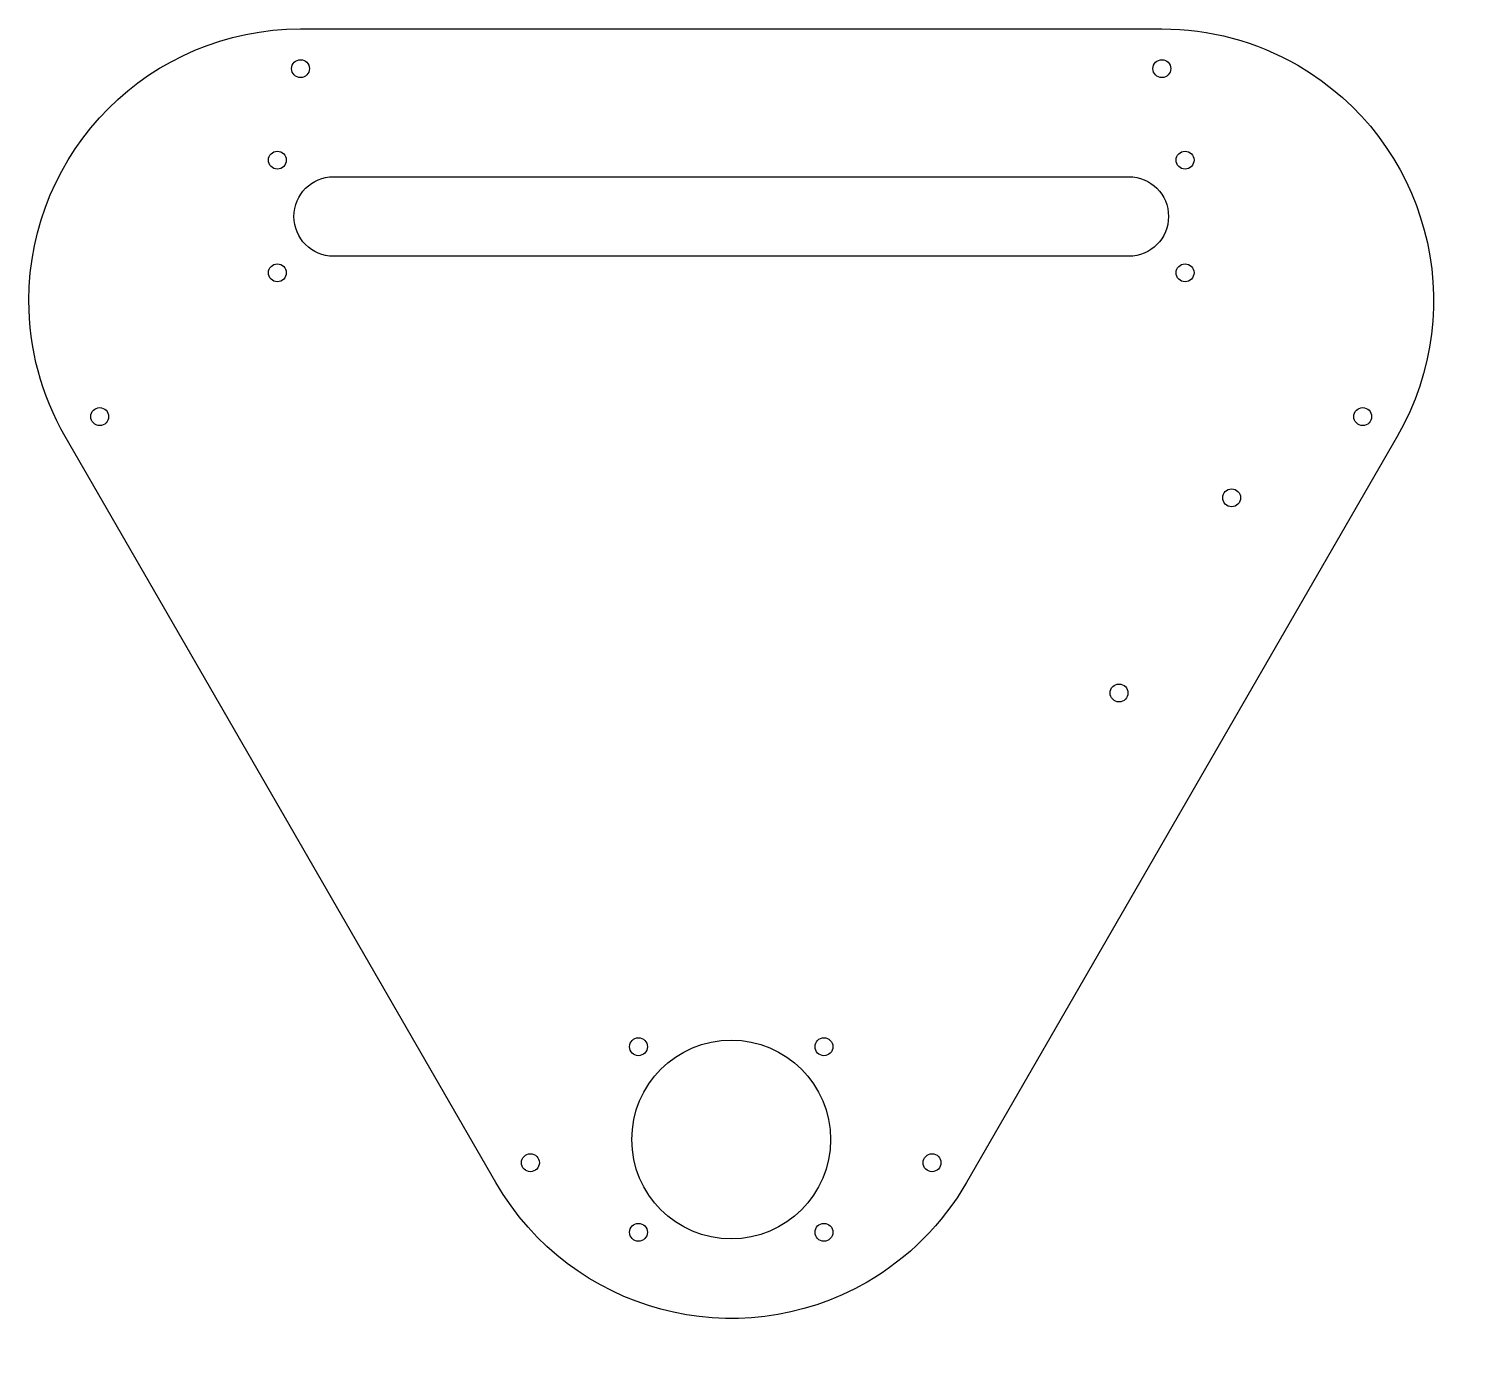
# Model space of a CAD drawing. Extents: x 459 to 677, y 195 to 396.
import ezdxf

# ---------------------------------------------------------------- set-up
doc = ezdxf.new("R2010")
doc.units = 0
doc.header["$MEASUREMENT"] = 0
doc.layers.add('Outlines', color=7, linetype='Continuous', lineweight=0)

msp = doc.modelspace()

# ---------------------------------------------------------------- linework, layer by layer
at = {"layer": 'Outlines', "color": 18, "lineweight": 25, "true_color": 0x000000}
for centre, radius in [((499.71, 389.79), 1.35), ((629.71, 389.79), 1.35), ((496.21, 375.99), 1.35), ((633.21, 375.99), 1.35), ((496.21, 358.99), 1.35), ((633.21, 358.99), 1.35), ((469.4, 337.29), 1.35), ((660.02, 337.29), 1.35), ((640.24, 325.04), 1.35), ((623.24, 295.59), 1.35), ((550.71, 242.21), 1.35), ((564.71, 228.21), 15), ((578.71, 242.21), 1.35), ((534.4, 224.71), 1.35), ((595.02, 224.71), 1.35), ((550.71, 214.21), 1.35), ((578.71, 214.21), 1.35)]:
    msp.add_circle(centre, radius, dxfattribs=at)
for points, knots in [([(464.2, 334.29), (464.2, 334.29), (529.2, 221.71), (529.2, 221.71), (540.52, 202.1), (565.6, 195.38), (585.21, 206.7), (591.44, 210.3), (596.61, 215.48), (600.21, 221.71), (600.21, 221.71), (665.21, 334.29), (665.21, 334.29), (676.54, 353.9), (669.82, 378.98), (650.21, 390.3), (643.97, 393.9), (636.9, 395.79), (629.71, 395.79), (629.71, 395.79), (499.71, 395.79), (499.71, 395.79), (477.06, 395.79), (458.71, 377.44), (458.71, 354.79), (458.71, 347.59), (460.6, 340.52), (464.2, 334.29)], [0, 0, 0, 0, 1, 1, 1, 2, 2, 2, 3, 3, 3, 4, 4, 4, 5, 5, 5, 6, 6, 6, 7, 7, 7, 8, 8, 8, 9, 9, 9, 9]), ([(504.71, 361.49), (504.71, 361.49), (624.71, 361.49), (624.71, 361.49), (628.02, 361.49), (630.71, 364.18), (630.71, 367.49), (630.71, 370.81), (628.02, 373.49), (624.71, 373.49), (624.71, 373.49), (504.71, 373.49), (504.71, 373.49), (501.39, 373.49), (498.71, 370.81), (498.71, 367.49), (498.71, 364.18), (501.39, 361.49), (504.71, 361.49)], [0, 0, 0, 0, 1, 1, 1, 2, 2, 2, 3, 3, 3, 4, 4, 4, 5, 5, 5, 6, 6, 6, 6])]:
    msp.add_open_spline(points, degree=3, knots=knots, dxfattribs=at)

doc.saveas('drawing.dxf')
